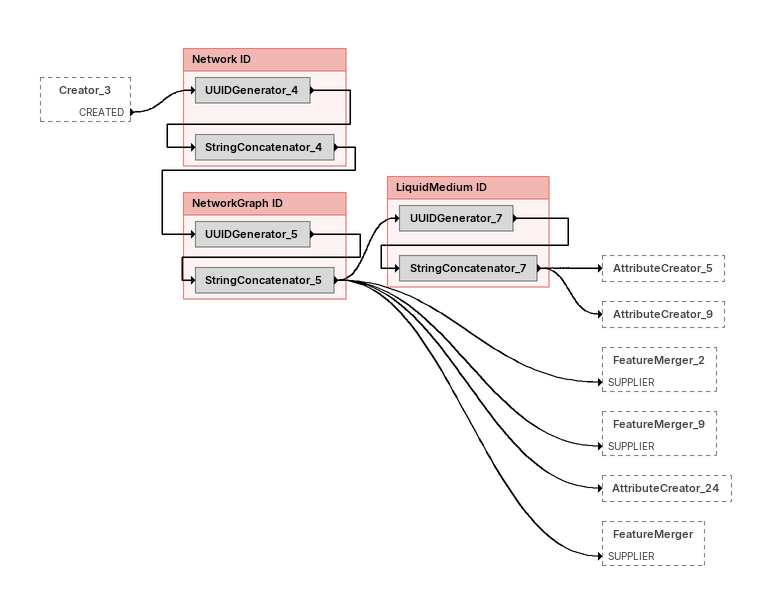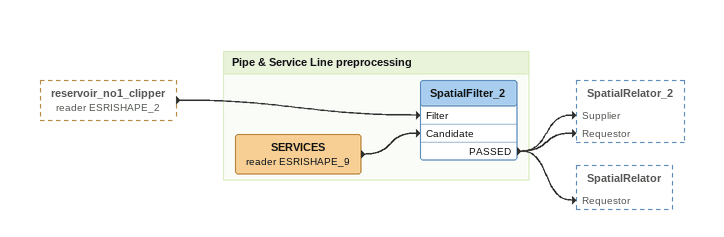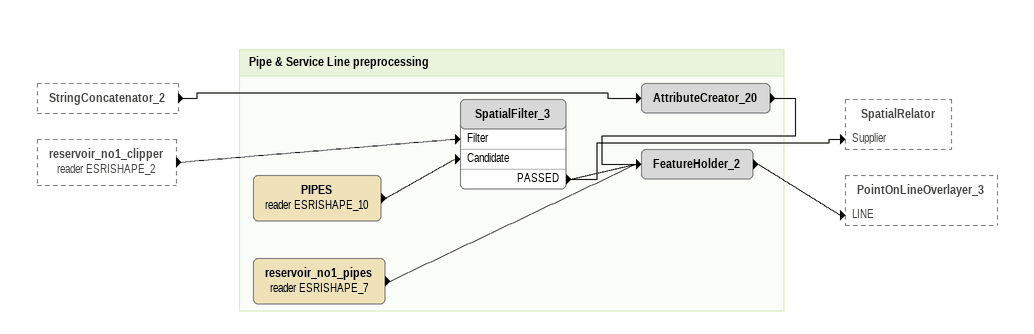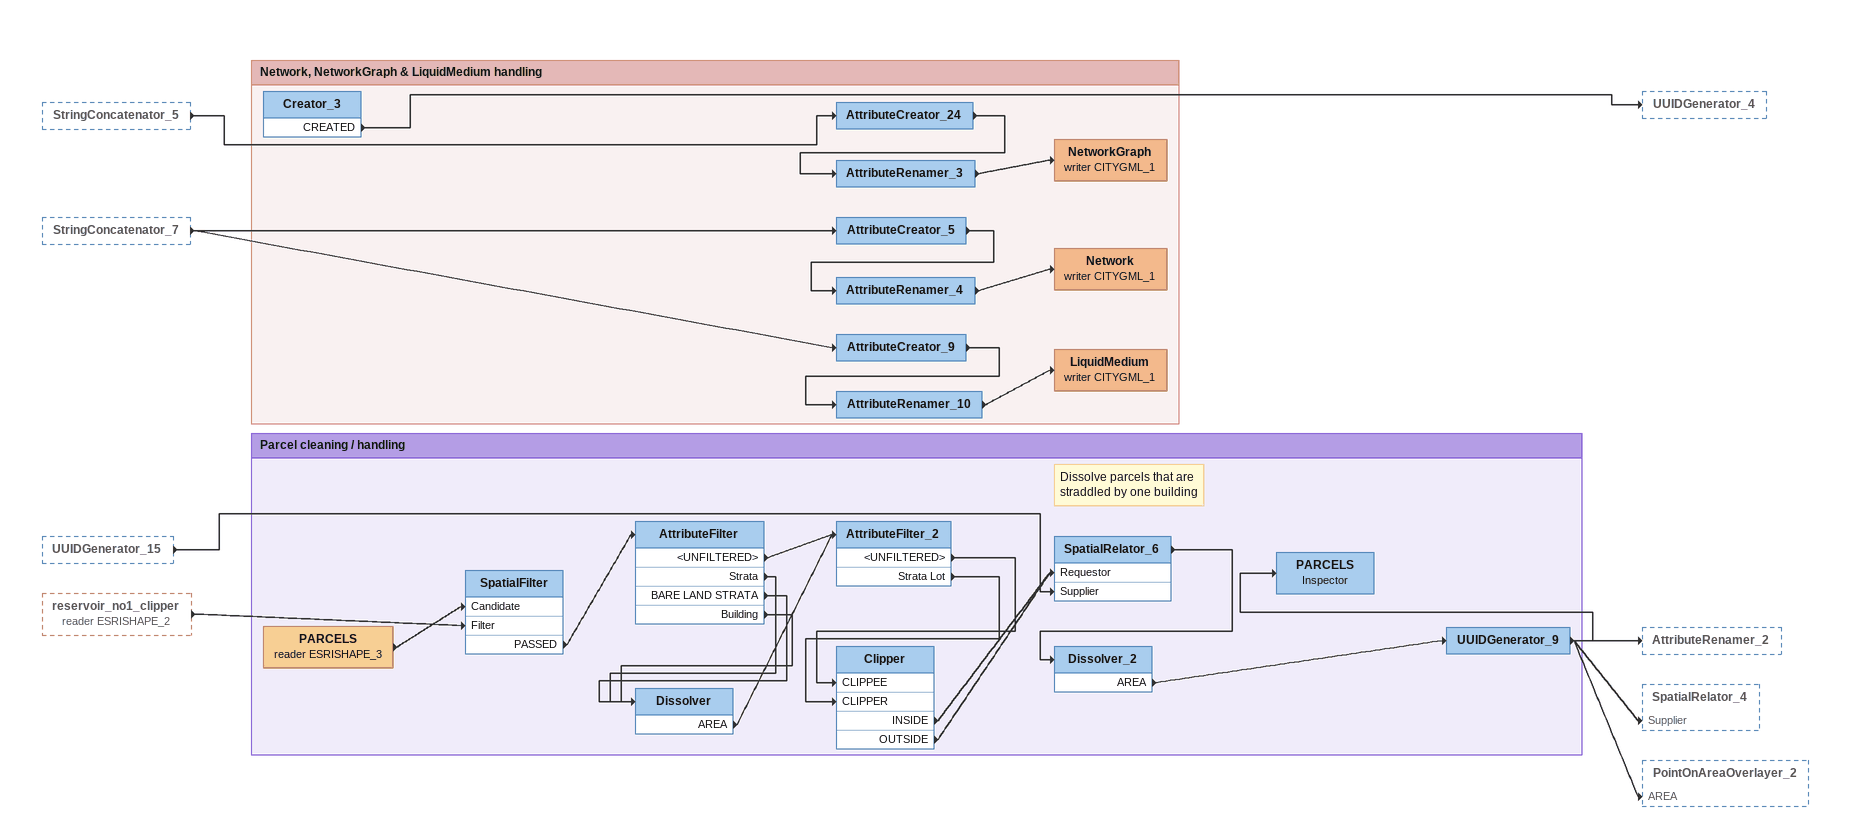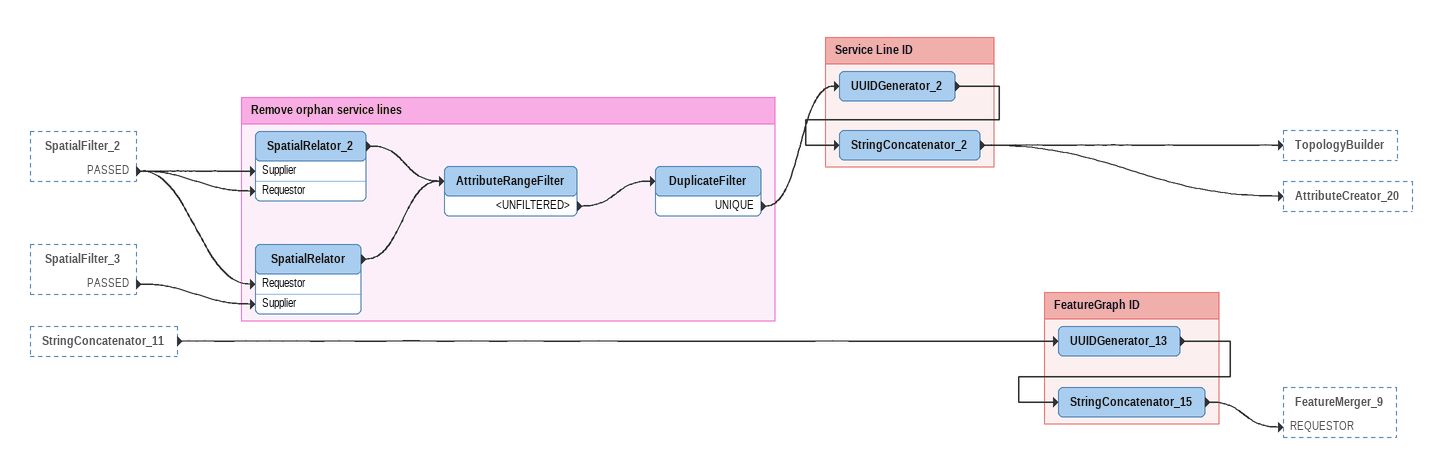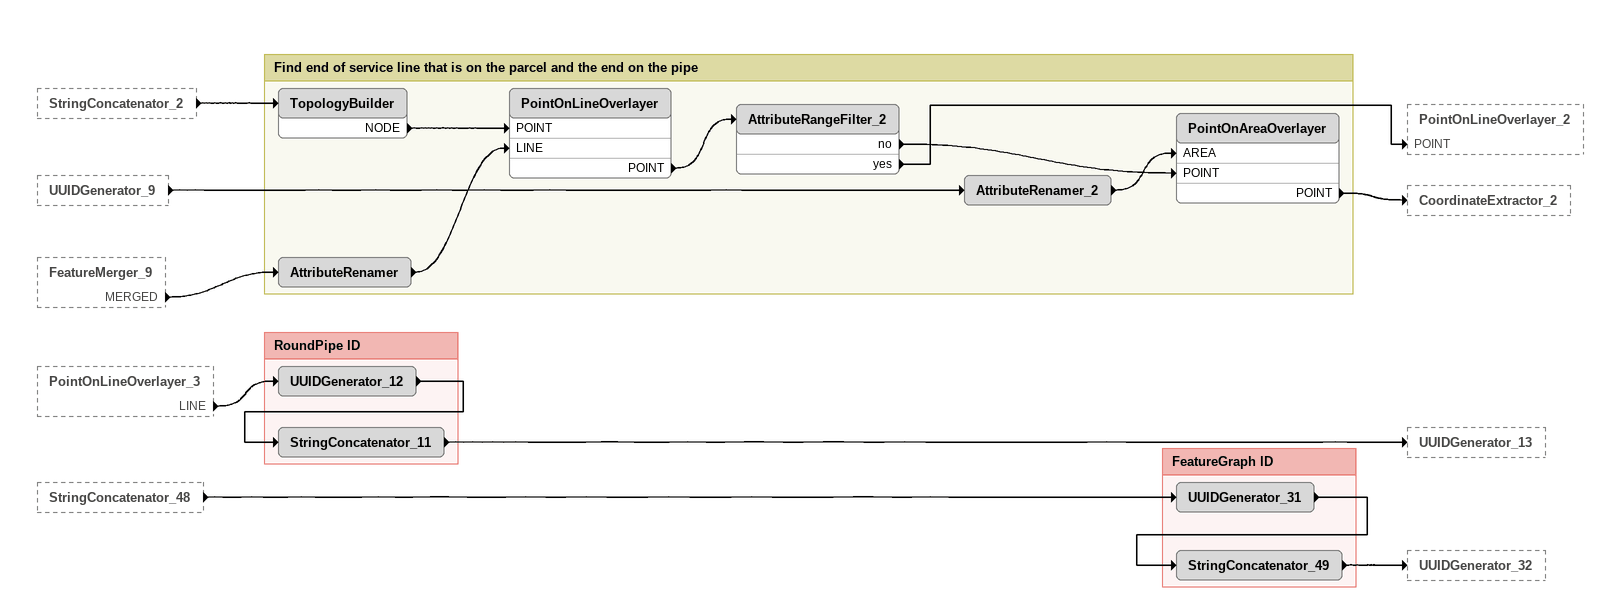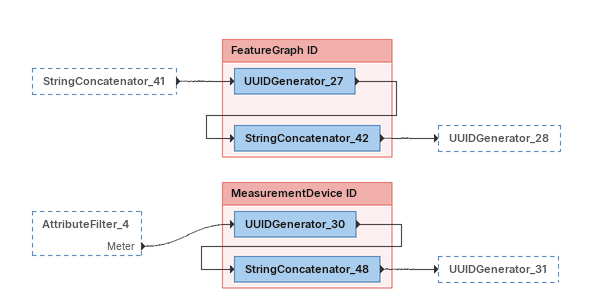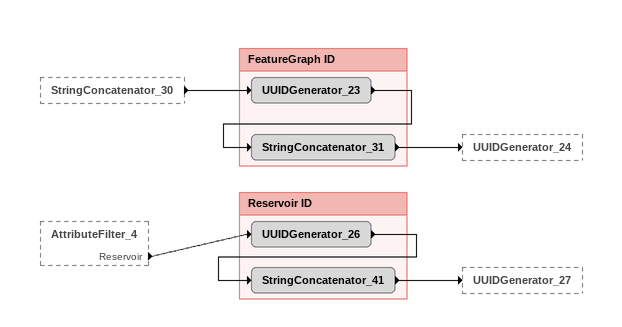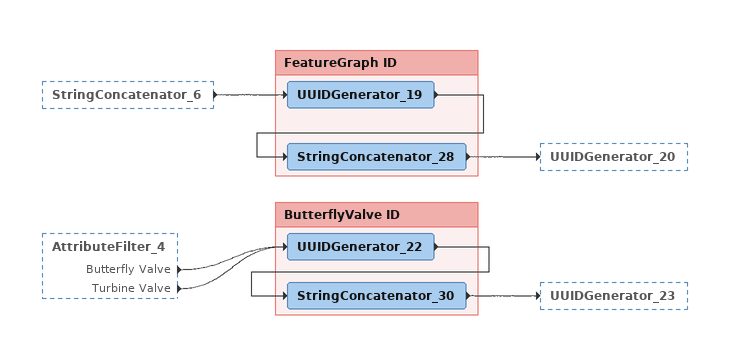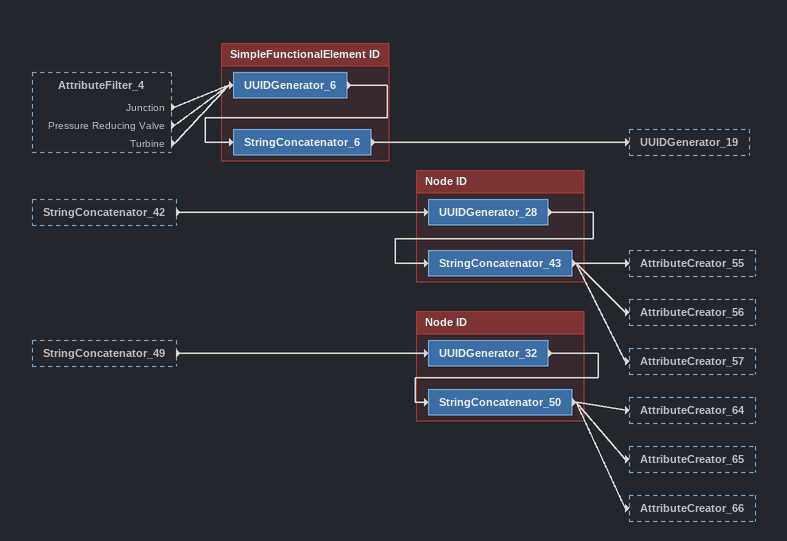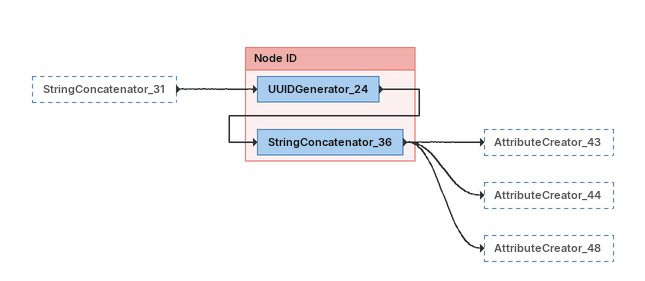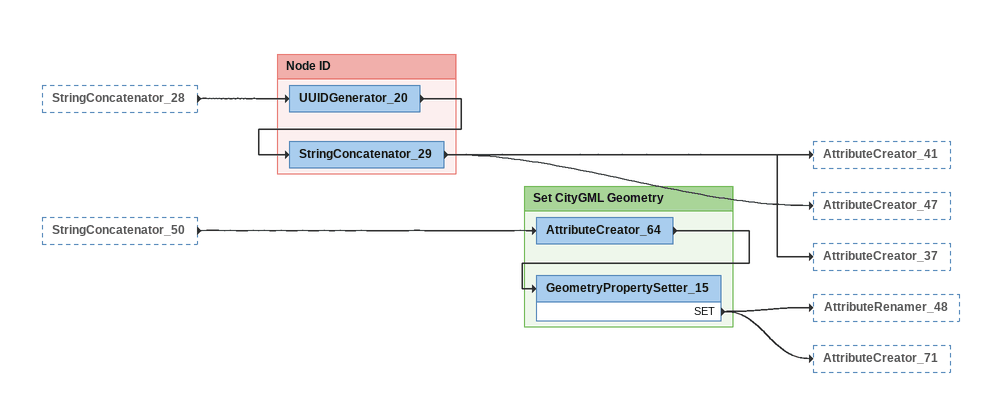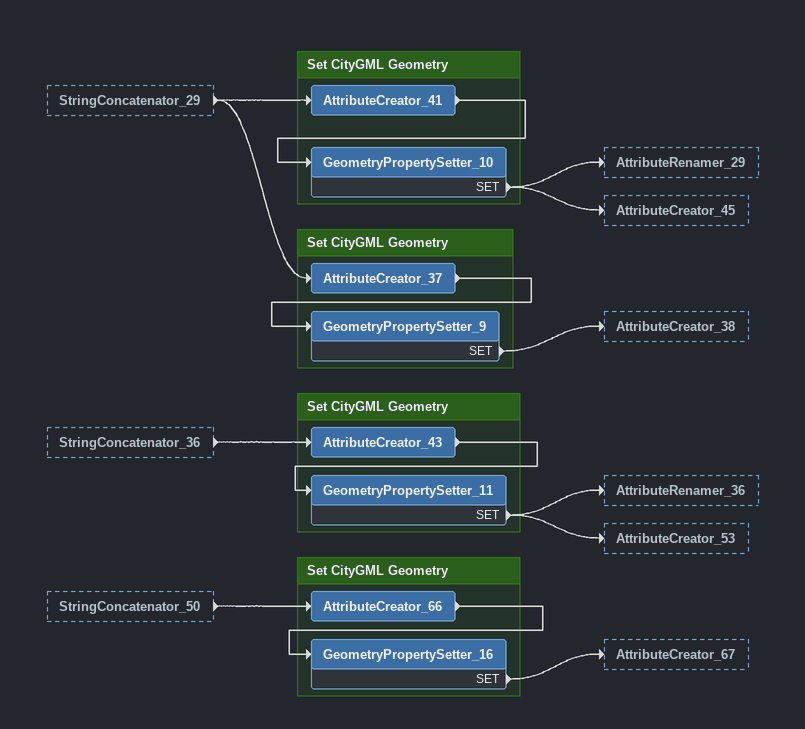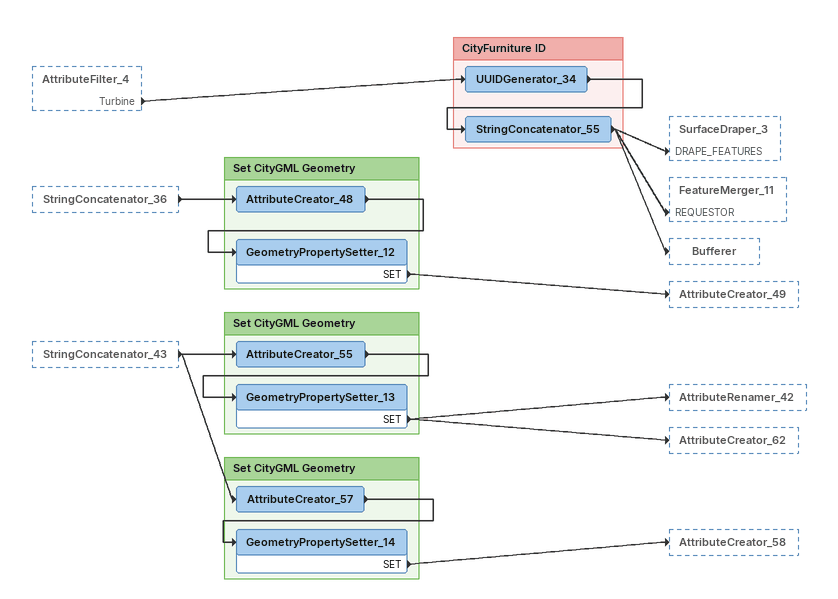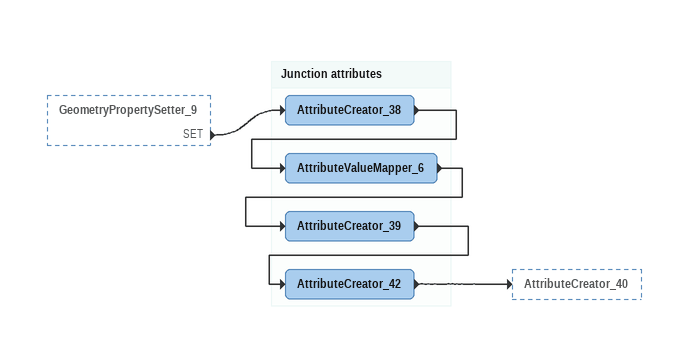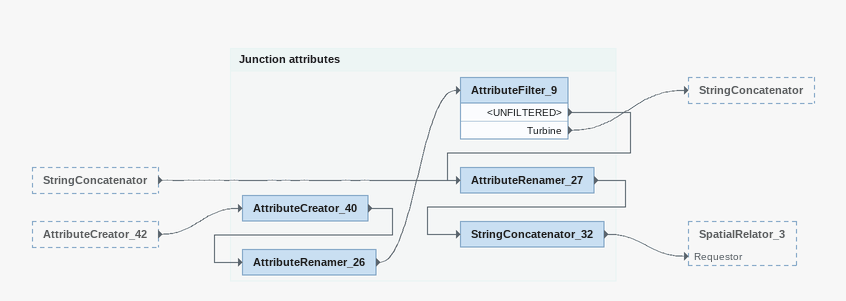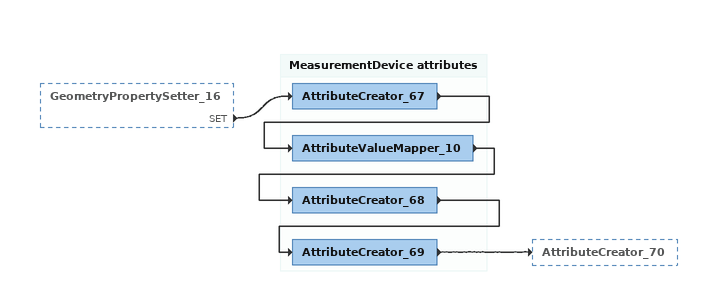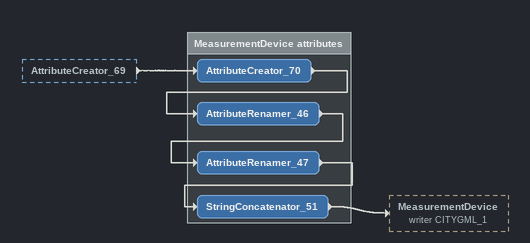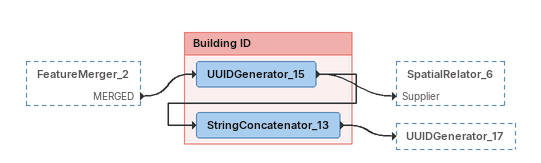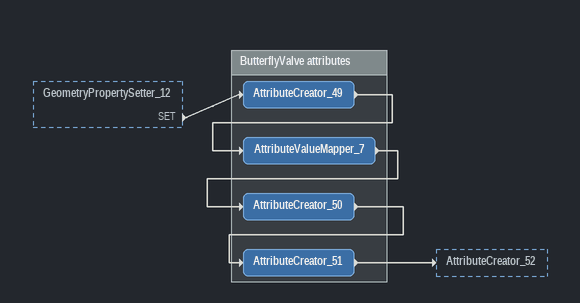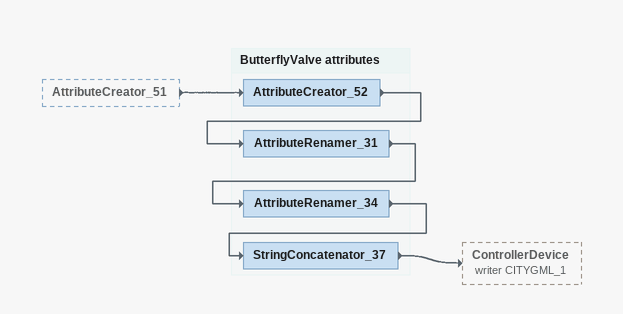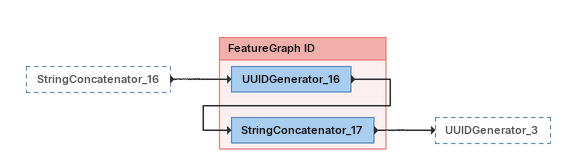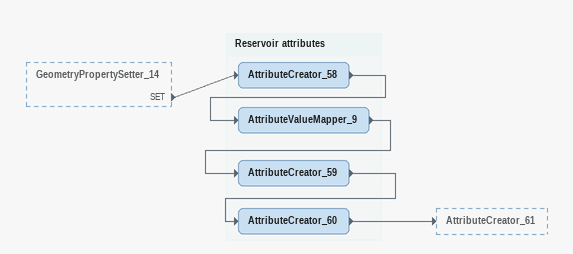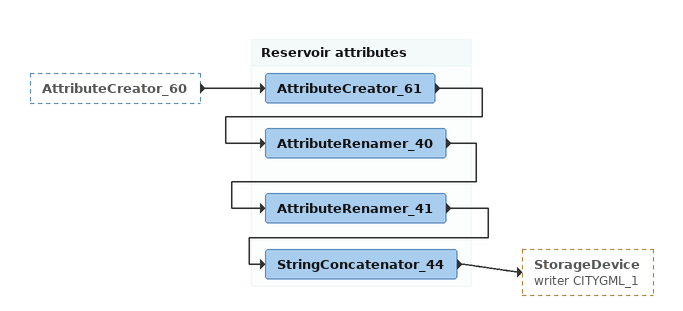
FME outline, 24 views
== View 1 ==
Creator_3 [outside]
    CREATED -> UUIDGenerator_4

Bookmark: Network ID
UUIDGenerator_4
    -> StringConcatenator_4
StringConcatenator_4
    -> UUIDGenerator_5

Bookmark: NetworkGraph ID
UUIDGenerator_5
    -> StringConcatenator_5
StringConcatenator_5
    -> UUIDGenerator_7
    -> FeatureMerger_2 [SUPPLIER]
    -> FeatureMerger_9 [SUPPLIER]
    -> AttributeCreator_24
    -> FeatureMerger [SUPPLIER]

Bookmark: LiquidMedium ID
UUIDGenerator_7
    -> StringConcatenator_7
StringConcatenator_7
    -> AttributeCreator_5
    -> AttributeCreator_9

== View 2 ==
reservoir_no1_clipper (reader ESRISHAPE_2) [outside]
    -> SpatialFilter_2 [Filter]

Bookmark: Pipe & Service Line preprocessing
SERVICES (reader ESRISHAPE_9)
    -> SpatialFilter_2 [Candidate]
SpatialFilter_2
    PASSED -> SpatialRelator_2 [Supplier]
    PASSED -> SpatialRelator_2 [Requestor]
    PASSED -> SpatialRelator [Requestor]

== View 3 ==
StringConcatenator_2 [outside]
    -> AttributeCreator_20
reservoir_no1_clipper (reader ESRISHAPE_2) [outside]
    -> SpatialFilter_3 [Filter]

Bookmark: Pipe & Service Line preprocessing
PIPES (reader ESRISHAPE_10)
    -> SpatialFilter_3 [Candidate]
SpatialFilter_3
    PASSED -> FeatureHolder_2
    PASSED -> SpatialRelator [Supplier]
AttributeCreator_20
    -> FeatureHolder_2
reservoir_no1_pipes (reader ESRISHAPE_7)
    -> FeatureHolder_2
FeatureHolder_2
    -> PointOnLineOverlayer_3 [LINE]

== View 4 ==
StringConcatenator_5 [outside]
    -> AttributeCreator_24
StringConcatenator_7 [outside]
    -> AttributeCreator_5
    -> AttributeCreator_9
UUIDGenerator_15 [outside]
    -> SpatialRelator_6 [Supplier]
reservoir_no1_clipper (reader ESRISHAPE_2) [outside]
    -> SpatialFilter [Filter]

Bookmark: Network, NetworkGraph & LiquidMedium handling
Creator_3
    CREATED -> UUIDGenerator_4
AttributeCreator_24
    -> AttributeRenamer_3
AttributeRenamer_3
    -> NetworkGraph (writer CITYGML_1)
NetworkGraph (writer CITYGML_1)
AttributeCreator_5
    -> AttributeRenamer_4
AttributeRenamer_4
    -> Network (writer CITYGML_1)
Network (writer CITYGML_1)
AttributeCreator_9
    -> AttributeRenamer_10
AttributeRenamer_10
    -> LiquidMedium (writer CITYGML_1)
LiquidMedium (writer CITYGML_1)

Bookmark: Parcel cleaning / handling
PARCELS (reader ESRISHAPE_3)
    -> SpatialFilter [Candidate]
SpatialFilter
    PASSED -> AttributeFilter
AttributeFilter
    <UNFILTERED> -> AttributeFilter_2
    Strata -> Dissolver
    BARE LAND STRATA -> Dissolver
    Building -> Dissolver
Dissolver
    AREA -> AttributeFilter_2
AttributeFilter_2
    <UNFILTERED> -> Clipper [CLIPPEE]
    Strata Lot -> Clipper [CLIPPER]
Clipper
    INSIDE -> SpatialRelator_6 [Requestor]
    OUTSIDE -> SpatialRelator_6 [Requestor]
Note: Dissolve parcels that are / straddled by one building
SpatialRelator_6
    -> Dissolver_2
Dissolver_2
    AREA -> UUIDGenerator_9
UUIDGenerator_9
    -> AttributeRenamer_2
    -> SpatialRelator_4 [Supplier]
    -> PointOnAreaOverlayer_2 [AREA]
    -> PARCELS
PARCELS: Inspector

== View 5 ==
SpatialFilter_2 [outside]
    PASSED -> SpatialRelator_2 [Supplier]
    PASSED -> SpatialRelator_2 [Requestor]
    PASSED -> SpatialRelator [Requestor]
SpatialFilter_3 [outside]
    PASSED -> SpatialRelator [Supplier]
StringConcatenator_11 [outside]
    -> UUIDGenerator_13

Bookmark: Remove orphan service lines
SpatialRelator_2
    -> AttributeRangeFilter
SpatialRelator
    -> AttributeRangeFilter
AttributeRangeFilter
    <UNFILTERED> -> DuplicateFilter
DuplicateFilter
    UNIQUE -> UUIDGenerator_2

Bookmark: Service Line ID
UUIDGenerator_2
    -> StringConcatenator_2
StringConcatenator_2
    -> TopologyBuilder
    -> AttributeCreator_20

Bookmark: FeatureGraph ID
UUIDGenerator_13
    -> StringConcatenator_15
StringConcatenator_15
    -> FeatureMerger_9 [REQUESTOR]

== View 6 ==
StringConcatenator_2 [outside]
    -> TopologyBuilder
UUIDGenerator_9 [outside]
    -> AttributeRenamer_2
FeatureMerger_9 [outside]
    MERGED -> AttributeRenamer
PointOnLineOverlayer_3 [outside]
    LINE -> UUIDGenerator_12
StringConcatenator_48 [outside]
    -> UUIDGenerator_31

Bookmark: Find end of service line that is on the parcel and the end on the pipe
TopologyBuilder
    NODE -> PointOnLineOverlayer [POINT]
AttributeRenamer
    -> PointOnLineOverlayer [LINE]
PointOnLineOverlayer
    POINT -> AttributeRangeFilter_2
AttributeRangeFilter_2
    no -> PointOnAreaOverlayer [POINT]
    yes -> PointOnLineOverlayer_2 [POINT]
AttributeRenamer_2
    -> PointOnAreaOverlayer [AREA]
PointOnAreaOverlayer
    POINT -> CoordinateExtractor_2

Bookmark: RoundPipe ID
UUIDGenerator_12
    -> StringConcatenator_11
StringConcatenator_11
    -> UUIDGenerator_13

Bookmark: FeatureGraph ID
UUIDGenerator_31
    -> StringConcatenator_49
StringConcatenator_49
    -> UUIDGenerator_32

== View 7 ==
StringConcatenator_41 [outside]
    -> UUIDGenerator_27
AttributeFilter_4 [outside]
    Meter -> UUIDGenerator_30

Bookmark: FeatureGraph ID
UUIDGenerator_27
    -> StringConcatenator_42
StringConcatenator_42
    -> UUIDGenerator_28

Bookmark: MeasurementDevice ID
UUIDGenerator_30
    -> StringConcatenator_48
StringConcatenator_48
    -> UUIDGenerator_31

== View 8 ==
StringConcatenator_30 [outside]
    -> UUIDGenerator_23
AttributeFilter_4 [outside]
    Reservoir -> UUIDGenerator_26

Bookmark: FeatureGraph ID
UUIDGenerator_23
    -> StringConcatenator_31
StringConcatenator_31
    -> UUIDGenerator_24

Bookmark: Reservoir ID
UUIDGenerator_26
    -> StringConcatenator_41
StringConcatenator_41
    -> UUIDGenerator_27

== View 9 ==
StringConcatenator_6 [outside]
    -> UUIDGenerator_19
AttributeFilter_4 [outside]
    Butterfly Valve -> UUIDGenerator_22
    Turbine Valve -> UUIDGenerator_22

Bookmark: FeatureGraph ID
UUIDGenerator_19
    -> StringConcatenator_28
StringConcatenator_28
    -> UUIDGenerator_20

Bookmark: ButterflyValve ID
UUIDGenerator_22
    -> StringConcatenator_30
StringConcatenator_30
    -> UUIDGenerator_23

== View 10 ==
AttributeFilter_4 [outside]
    Junction -> UUIDGenerator_6
    Pressure Reducing Valve -> UUIDGenerator_6
    Turbine -> UUIDGenerator_6
StringConcatenator_42 [outside]
    -> UUIDGenerator_28
StringConcatenator_49 [outside]
    -> UUIDGenerator_32

Bookmark: SimpleFunctionalElement ID
UUIDGenerator_6
    -> StringConcatenator_6
StringConcatenator_6
    -> UUIDGenerator_19

Bookmark: Node ID
UUIDGenerator_28
    -> StringConcatenator_43
StringConcatenator_43
    -> AttributeCreator_55
    -> AttributeCreator_56
    -> AttributeCreator_57

Bookmark: Node ID
UUIDGenerator_32
    -> StringConcatenator_50
StringConcatenator_50
    -> AttributeCreator_64
    -> AttributeCreator_65
    -> AttributeCreator_66

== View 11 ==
StringConcatenator_31 [outside]
    -> UUIDGenerator_24

Bookmark: Node ID
UUIDGenerator_24
    -> StringConcatenator_36
StringConcatenator_36
    -> AttributeCreator_43
    -> AttributeCreator_44
    -> AttributeCreator_48

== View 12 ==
StringConcatenator_28 [outside]
    -> UUIDGenerator_20
StringConcatenator_50 [outside]
    -> AttributeCreator_64

Bookmark: Node ID
UUIDGenerator_20
    -> StringConcatenator_29
StringConcatenator_29
    -> AttributeCreator_41
    -> AttributeCreator_47
    -> AttributeCreator_37

Bookmark: Set CityGML Geometry
AttributeCreator_64
    -> GeometryPropertySetter_15
GeometryPropertySetter_15
    SET -> AttributeRenamer_48
    SET -> AttributeCreator_71

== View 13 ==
StringConcatenator_29 [outside]
    -> AttributeCreator_41
    -> AttributeCreator_37
StringConcatenator_36 [outside]
    -> AttributeCreator_43
StringConcatenator_50 [outside]
    -> AttributeCreator_66

Bookmark: Set CityGML Geometry
AttributeCreator_41
    -> GeometryPropertySetter_10
GeometryPropertySetter_10
    SET -> AttributeRenamer_29
    SET -> AttributeCreator_45

Bookmark: Set CityGML Geometry
AttributeCreator_37
    -> GeometryPropertySetter_9
GeometryPropertySetter_9
    SET -> AttributeCreator_38

Bookmark: Set CityGML Geometry
AttributeCreator_43
    -> GeometryPropertySetter_11
GeometryPropertySetter_11
    SET -> AttributeRenamer_36
    SET -> AttributeCreator_53

Bookmark: Set CityGML Geometry
AttributeCreator_66
    -> GeometryPropertySetter_16
GeometryPropertySetter_16
    SET -> AttributeCreator_67

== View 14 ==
AttributeFilter_4 [outside]
    Turbine -> UUIDGenerator_34
StringConcatenator_36 [outside]
    -> AttributeCreator_48
StringConcatenator_43 [outside]
    -> AttributeCreator_55
    -> AttributeCreator_57

Bookmark: CityFurniture ID
UUIDGenerator_34
    -> StringConcatenator_55
StringConcatenator_55
    -> SurfaceDraper_3 [DRAPE_FEATURES]
    -> FeatureMerger_11 [REQUESTOR]
    -> Bufferer

Bookmark: Set CityGML Geometry
AttributeCreator_48
    -> GeometryPropertySetter_12
GeometryPropertySetter_12
    SET -> AttributeCreator_49

Bookmark: Set CityGML Geometry
AttributeCreator_55
    -> GeometryPropertySetter_13
GeometryPropertySetter_13
    SET -> AttributeRenamer_42
    SET -> AttributeCreator_62

Bookmark: Set CityGML Geometry
AttributeCreator_57
    -> GeometryPropertySetter_14
GeometryPropertySetter_14
    SET -> AttributeCreator_58

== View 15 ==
GeometryPropertySetter_9 [outside]
    SET -> AttributeCreator_38

Bookmark: Junction attributes
AttributeCreator_38
    -> AttributeValueMapper_6
AttributeValueMapper_6
    -> AttributeCreator_39
AttributeCreator_39
    -> AttributeCreator_42
AttributeCreator_42
    -> AttributeCreator_40

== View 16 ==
StringConcatenator [outside]
    -> AttributeRenamer_27
AttributeCreator_42 [outside]
    -> AttributeCreator_40

Bookmark: Junction attributes
AttributeCreator_40
    -> AttributeRenamer_26
AttributeRenamer_26
    -> AttributeFilter_9
AttributeFilter_9
    <UNFILTERED> -> AttributeRenamer_27
    Turbine -> StringConcatenator
AttributeRenamer_27
    -> StringConcatenator_32
StringConcatenator_32
    -> SpatialRelator_3 [Requestor]

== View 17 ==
GeometryPropertySetter_16 [outside]
    SET -> AttributeCreator_67

Bookmark: MeasurementDevice attributes
AttributeCreator_67
    -> AttributeValueMapper_10
AttributeValueMapper_10
    -> AttributeCreator_68
AttributeCreator_68
    -> AttributeCreator_69
AttributeCreator_69
    -> AttributeCreator_70

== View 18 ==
AttributeCreator_69 [outside]
    -> AttributeCreator_70

Bookmark: MeasurementDevice attributes
AttributeCreator_70
    -> AttributeRenamer_46
AttributeRenamer_46
    -> AttributeRenamer_47
AttributeRenamer_47
    -> StringConcatenator_51
StringConcatenator_51
    -> MeasurementDevice (writer CITYGML_1)

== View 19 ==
FeatureMerger_2 [outside]
    MERGED -> UUIDGenerator_15

Bookmark: Building ID
UUIDGenerator_15
    -> StringConcatenator_13
    -> SpatialRelator_6 [Supplier]
StringConcatenator_13
    -> UUIDGenerator_17

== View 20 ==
GeometryPropertySetter_12 [outside]
    SET -> AttributeCreator_49

Bookmark: ButterflyValve attributes
AttributeCreator_49
    -> AttributeValueMapper_7
AttributeValueMapper_7
    -> AttributeCreator_50
AttributeCreator_50
    -> AttributeCreator_51
AttributeCreator_51
    -> AttributeCreator_52

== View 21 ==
AttributeCreator_51 [outside]
    -> AttributeCreator_52

Bookmark: ButterflyValve attributes
AttributeCreator_52
    -> AttributeRenamer_31
AttributeRenamer_31
    -> AttributeRenamer_34
AttributeRenamer_34
    -> StringConcatenator_37
StringConcatenator_37
    -> ControllerDevice (writer CITYGML_1)

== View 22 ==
StringConcatenator_16 [outside]
    -> UUIDGenerator_16

Bookmark: FeatureGraph ID
UUIDGenerator_16
    -> StringConcatenator_17
StringConcatenator_17
    -> UUIDGenerator_3

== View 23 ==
GeometryPropertySetter_14 [outside]
    SET -> AttributeCreator_58

Bookmark: Reservoir attributes
AttributeCreator_58
    -> AttributeValueMapper_9
AttributeValueMapper_9
    -> AttributeCreator_59
AttributeCreator_59
    -> AttributeCreator_60
AttributeCreator_60
    -> AttributeCreator_61

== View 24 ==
AttributeCreator_60 [outside]
    -> AttributeCreator_61

Bookmark: Reservoir attributes
AttributeCreator_61
    -> AttributeRenamer_40
AttributeRenamer_40
    -> AttributeRenamer_41
AttributeRenamer_41
    -> StringConcatenator_44
StringConcatenator_44
    -> StorageDevice (writer CITYGML_1)
